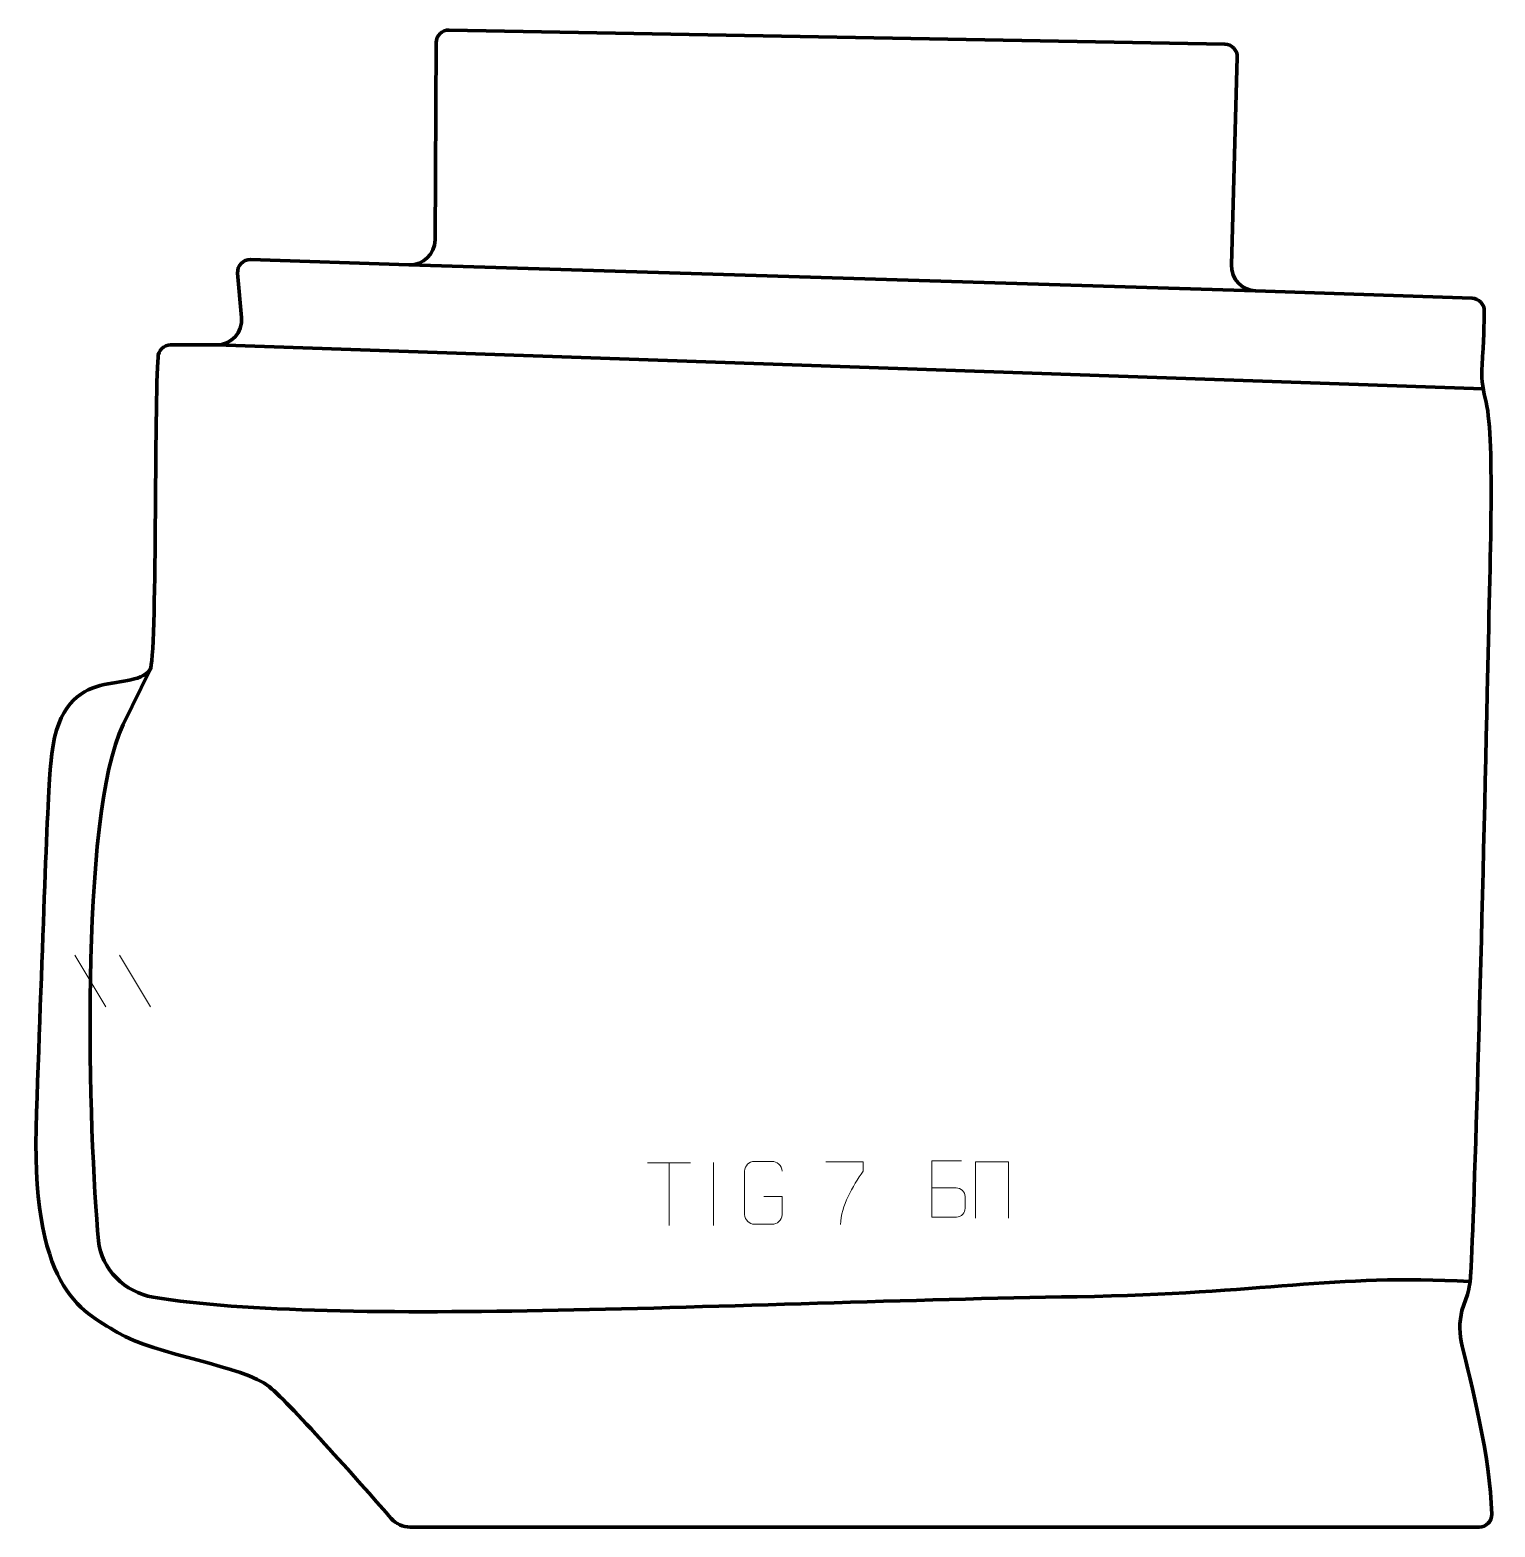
# Model space of a CAD drawing. Header units: millimetres. Extents: x -292 to 291, y -297 to 298.
import ezdxf

# ---------------------------------------------------------------- set-up
doc = ezdxf.new("R2010")
doc.units = ezdxf.units.MM
doc.header["$MEASUREMENT"] = 0
for name, color, linetype in [('layer 1', 7, 'Continuous'), ('layer 2', 7, 'Continuous'), ('layer 3', 7, 'Continuous')]:
    doc.layers.add(name, color=color, linetype=linetype)

msp = doc.modelspace()

# ---------------------------------------------------------------- linework, layer by layer
at = {"layer": 'layer 1', "color": 250, "lineweight": 9}
for points in [[(-273.8966, -70.2311), (-273.8966, -70.2311), (-261.5323, -90.7754), (-261.5323, -90.7754)], [(-273.8966, -70.2311), (-273.8966, -70.2311), (-261.5323, -90.7754), (-261.5323, -90.7754)], [(-273.8966, -70.2311), (-273.8966, -70.2311), (-261.5323, -90.7754), (-261.5323, -90.7754)], [(-273.8966, -70.2311), (-273.8966, -70.2311), (-261.5323, -90.7754), (-261.5323, -90.7754)], [(-256.1667, -70.2311), (-256.1667, -70.2311), (-243.8024, -90.7754), (-243.8024, -90.7754)], [(-256.1667, -70.2311), (-256.1667, -70.2311), (-243.8024, -90.7754), (-243.8024, -90.7754)], [(-256.1667, -70.2311), (-256.1667, -70.2311), (-243.8024, -90.7754), (-243.8024, -90.7754)], [(-256.1667, -70.2311), (-256.1667, -70.2311), (-243.8024, -90.7754), (-243.8024, -90.7754)], [(-46.1755, -152.7716), (-46.1755, -152.7716), (-29.1883, -152.7716), (-29.1883, -152.7716)], [(-37.6817, -177.7016), (-37.6817, -177.7016), (-37.6817, -152.7481), (-37.6817, -152.7481)], [(-19.9445, -152.6362), (-19.9445, -152.6362), (-19.9445, -177.6103), (-19.9445, -177.6103)]]:
    msp.add_open_spline(points, degree=3, dxfattribs=at)
for points, knots in [([(0.0607, -166.1489), (0.0607, -166.1489), (7.2288, -166.1489), (7.2288, -166.1489), (7.2288, -166.1489), (7.2288, -166.1489), (7.2288, -173.317), (7.2288, -173.317), (7.2288, -173.317), (7.0891, -175.6404), (5.4119, -177.12), (3.2641, -177.1308), (3.2641, -177.1308), (0.9323, -177.1304), (-1.3997, -177.1304), (-3.7312, -177.1308), (-3.7312, -177.1308), (-5.6561, -177.2362), (-7.6283, -175.3517), (-7.6171, -173.3344), (-7.6171, -173.3344), (-7.6167, -167.5643), (-7.6167, -161.7946), (-7.6171, -156.0253), (-7.6171, -156.0253), (-7.6129, -153.8872), (-5.8661, -152.168), (-3.7138, -152.1814), (-3.7138, -152.1814), (-1.3881, -152.1814), (0.938, -152.1814), (3.2641, -152.1814), (3.2641, -152.1814), (5.2108, -152.146), (7.2022, -153.6375), (7.2288, -156.0752)], [0, 0, 0, 0, 0.1, 0.1, 0.1, 0.1, 0.2, 0.2, 0.2, 0.2, 0.3, 0.3, 0.3, 0.3, 0.4, 0.4, 0.4, 0.4, 0.5, 0.5, 0.5, 0.5, 0.6, 0.6, 0.6, 0.6, 0.7, 0.7, 0.7, 0.7, 0.8, 0.8, 0.8, 0.8, 1, 1, 1, 1]), ([(24.6381, -152.2827), (24.6381, -152.2827), (39.4542, -152.2827), (39.4542, -152.2827), (39.4542, -152.2827), (39.4539, -153.5323), (39.4539, -154.7819), (39.4542, -156.0317), (39.4542, -156.0317), (35.4598, -162.0288), (30.5446, -169.8624), (30.5446, -177.2412)], [0, 0, 0, 0, 0.25, 0.25, 0.25, 0.25, 0.5, 0.5, 0.5, 0.5, 1, 1, 1, 1]), ([(66.752, -162.6712), (70.011, -162.6708), (73.2703, -162.6708), (76.53, -162.6712), (76.53, -162.6712), (78.2994, -162.6867), (80.0223, -164.2417), (80.0223, -166.0775), (80.0223, -166.0775), (80.0219, -167.0883), (80.0219, -169.8196), (80.0223, -170.8307), (80.0223, -170.8307), (80.0381, -172.4948), (78.6568, -174.2986), (76.5775, -174.2834), (76.5775, -174.2834), (73.3175, -174.2831), (70.0578, -174.2831), (66.7984, -174.2834), (66.7984, -174.2834), (66.7984, -166.833), (66.7984, -159.3829), (66.7984, -151.9331), (66.7984, -151.9331), (68.9245, -151.9331), (76.3962, -151.9331), (78.5226, -151.9331)], [0, 0, 0, 0, 0.125, 0.125, 0.125, 0.125, 0.25, 0.25, 0.25, 0.25, 0.375, 0.375, 0.375, 0.375, 0.5, 0.5, 0.5, 0.5, 0.625, 0.625, 0.625, 0.625, 0.75, 0.75, 0.75, 0.75, 1, 1, 1, 1]), ([(84.1914, -174.7099), (84.1914, -174.7099), (84.1914, -152.3596), (84.1914, -152.3596), (84.1914, -152.3596), (84.1914, -152.3596), (97.3097, -152.3596), (97.3097, -152.3596), (97.3097, -152.3596), (97.3097, -152.3596), (97.3097, -174.7099), (97.3097, -174.7099)], [0, 0, 0, 0, 0.25, 0.25, 0.25, 0.25, 0.5, 0.5, 0.5, 0.5, 1, 1, 1, 1])]:
    msp.add_open_spline(points, degree=3, knots=knots, dxfattribs=at)
at = {"layer": 'layer 2', "color": 12, "lineweight": 200}
msp.add_open_spline([(284.3851, -297.4994), (284.3851, -297.4994), (-140.5935, -297.4994), (-140.5935, -297.4994), (-140.5935, -297.4994), (-143.4683, -297.4994), (-146.2034, -296.2601), (-148.1017, -294.0951), (-148.1017, -294.0951), (-157.7502, -283.0909), (-188.0189, -248.7875), (-196.5215, -241.7661), (-196.5215, -241.7661), (-206.6815, -233.3757), (-241.9427, -229.1808), (-256.8839, -220.1913), (-256.8839, -220.1913), (-271.8248, -211.2021), (-291.7465, -202.8124), (-289.1567, -132.6957), (-289.1567, -132.6957), (-286.7226, -66.7951), (-284.6743, -4.4486), (-283.4791, 6.0388), (-283.4791, 6.0388), (-280.1357, 47.9156), (-251.8759, 32.8351), (-244.0008, 43.3238), (-244.0008, 43.3238), (-241.1956, 47.0599), (-242.3095, 151.0694), (-240.8205, 167.4019), (-240.8205, 167.4019), (-240.78, 170.1412), (-238.5536, 172.3411), (-235.821, 172.3411), (-235.821, 172.3411), (-235.821, 172.3411), (-217.5972, 172.3411), (-217.5972, 172.3411), (-217.5972, 172.3411), (-211.7294, 172.3411), (-207.1225, 177.3834), (-207.6354, 183.2448), (-207.6354, 183.2448), (-207.6354, 183.2448), (-209.176, 200.8586), (-209.176, 200.8586), (-209.176, 200.8586), (-209.4385, 203.8572), (-207.0251, 206.4099), (-204.0251, 206.3073), (-204.0251, 206.3073), (-204.0251, 206.3073), (-141.0553, 204.1546), (-141.0553, 204.1546), (-141.0553, 204.1546), (-135.4275, 203.9623), (-130.7507, 208.4659), (-130.7147, 214.1121), (-130.7147, 214.1121), (-130.7147, 214.1121), (-130.2152, 292.5191), (-130.2152, 292.5191), (-130.2152, 292.5191), (-130.1972, 295.311), (-127.9087, 297.5504), (-125.1246, 297.4996), (-125.1246, 297.4996), (-125.1246, 297.4996), (183.3104, 291.8908), (183.3104, 291.8908), (183.3104, 291.8908), (186.0917, 291.84), (188.2973, 289.5226), (188.2176, 286.7339), (188.2176, 286.7339), (188.2176, 286.7339), (185.8582, 204.1772), (185.8582, 204.1772), (185.8582, 204.1772), (185.7009, 198.6647), (190.0118, 194.0592), (195.5084, 193.8687), (195.5084, 193.8687), (195.5084, 193.8687), (281.5774, 190.8855), (281.5774, 190.8855), (281.5774, 190.8855), (284.2828, 190.7917), (286.4203, 188.5569), (286.4048, 185.8425), (286.4048, 185.8425), (286.378, 181.2106), (286.2101, 173.5878), (285.537, 164.3267), (285.537, 164.3267), (285.2145, 159.8898), (285.6936, 155.4399), (286.819, 151.1363), (286.819, 151.1363), (290.6981, 136.3045), (288.7737, 90.8424), (287.5714, 34.1058), (287.5714, 34.1058), (285.6357, -57.2648), (282.4364, -173.1629), (281.0609, -196.4204), (281.0609, -196.4204), (280.8888, -199.3344), (280.4633, -202.2257), (279.7892, -205.0653), (279.7892, -205.0653), (279.7892, -205.0653), (277.5257, -211.3887), (277.5257, -211.3887), (277.5257, -211.3887), (276.4201, -216.0448), (276.4399, -220.8958), (277.5787, -225.544), (277.5787, -225.544), (280.9512, -239.3045), (288.8735, -269.7954), (289.3854, -292.3802), (289.3854, -292.3802), (289.4489, -295.1904), (287.1883, -297.4994), (284.3851, -297.4994)], degree=3, knots=[0, 0, 0, 0, 0.03030303, 0.03030303, 0.03030303, 0.03030303, 0.06060606, 0.06060606, 0.06060606, 0.06060606, 0.09090909, 0.09090909, 0.09090909, 0.09090909, 0.12121212, 0.12121212, 0.12121212, 0.12121212, 0.15151515, 0.15151515, 0.15151515, 0.15151515, 0.18181818, 0.18181818, 0.18181818, 0.18181818, 0.21212121, 0.21212121, 0.21212121, 0.21212121, 0.24242424, 0.24242424, 0.24242424, 0.24242424, 0.27272727, 0.27272727, 0.27272727, 0.27272727, 0.3030303, 0.3030303, 0.3030303, 0.3030303, 0.33333333, 0.33333333, 0.33333333, 0.33333333, 0.36363636, 0.36363636, 0.36363636, 0.36363636, 0.39393939, 0.39393939, 0.39393939, 0.39393939, 0.42424242, 0.42424242, 0.42424242, 0.42424242, 0.45454545, 0.45454545, 0.45454545, 0.45454545, 0.48484848, 0.48484848, 0.48484848, 0.48484848, 0.51515152, 0.51515152, 0.51515152, 0.51515152, 0.54545455, 0.54545455, 0.54545455, 0.54545455, 0.57575758, 0.57575758, 0.57575758, 0.57575758, 0.60606061, 0.60606061, 0.60606061, 0.60606061, 0.63636364, 0.63636364, 0.63636364, 0.63636364, 0.66666667, 0.66666667, 0.66666667, 0.66666667, 0.6969697, 0.6969697, 0.6969697, 0.6969697, 0.72727273, 0.72727273, 0.72727273, 0.72727273, 0.75757576, 0.75757576, 0.75757576, 0.75757576, 0.78787879, 0.78787879, 0.78787879, 0.78787879, 0.81818182, 0.81818182, 0.81818182, 0.81818182, 0.84848485, 0.84848485, 0.84848485, 0.84848485, 0.87878788, 0.87878788, 0.87878788, 0.87878788, 0.90909091, 0.90909091, 0.90909091, 0.90909091, 0.93939394, 0.93939394, 0.93939394, 0.93939394, 1, 1, 1, 1], dxfattribs=at)
at = {"layer": 'layer 3', "color": 142, "lineweight": 200}
for points in [[(195.5086, 193.8686), (195.5086, 193.8686), (-141.0555, 204.1548), (-141.0555, 204.1548)], [(-217.5971, 172.341), (-217.5971, 172.341), (286.0097, 154.8947), (286.0097, 154.8947)]]:
    msp.add_open_spline(points, degree=3, dxfattribs=at)
msp.add_open_spline([(280.7288, -199.9263), (225.4164, -196.8194), (200.1864, -204.759), (124.5519, -205.9398), (124.5519, -205.9398), (-7.9793, -208.0085), (-170.5837, -218.1766), (-242.7663, -206.0985), (-242.7663, -206.0985), (-253.9169, -204.2327), (-263.389, -195.0372), (-264.4632, -183.7525), (-264.4632, -183.7525), (-268.3745, -142.6549), (-272.4391, -14.9883), (-254.6654, 21.4562), (-254.6654, 21.4562), (-254.6654, 21.4562), (-244.0008, 43.3238), (-244.0008, 43.3238)], degree=3, knots=[0, 0, 0, 0, 0.16666667, 0.16666667, 0.16666667, 0.16666667, 0.33333333, 0.33333333, 0.33333333, 0.33333333, 0.5, 0.5, 0.5, 0.5, 0.66666667, 0.66666667, 0.66666667, 0.66666667, 1, 1, 1, 1], dxfattribs=at)

doc.saveas('drawing.dxf')
